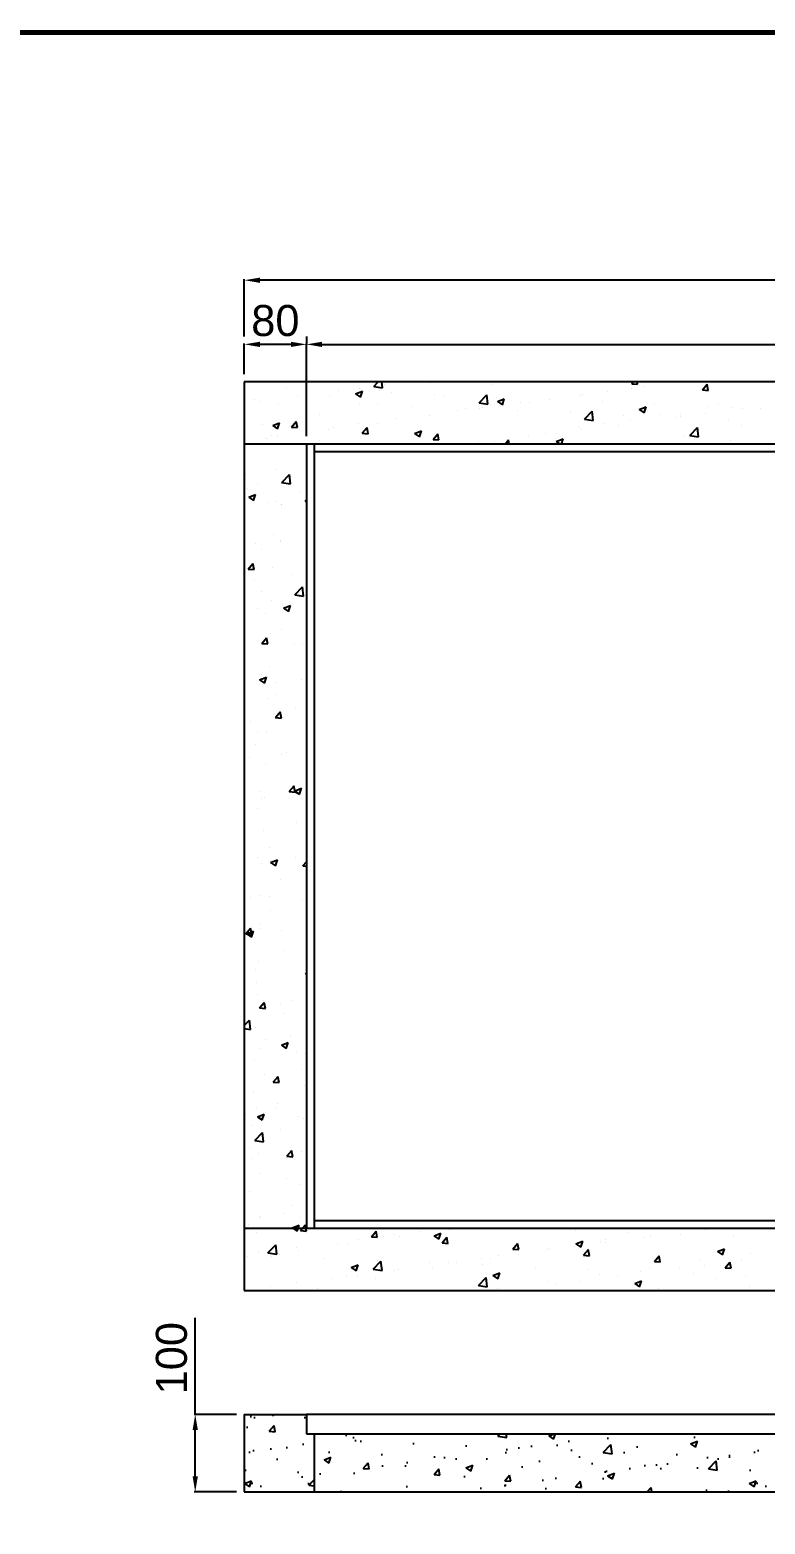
# Model space of a CAD drawing. Header units: millimetres. Extents: x 12459 to 17892, y -30913 to -27071.
# Drawn here: x 14592 to 15538, y -29122 to -27197 of the extents above; entities that cross this region are included whole.
import ezdxf

# ---------------------------------------------------------------- set-up
doc = ezdxf.new("R2010")
doc.units = ezdxf.units.MM
doc.layers.add('LAYOUT', color=7, linetype='Continuous')
doc.layers.add('받침틀', color=251, linetype='Continuous')
doc.styles.get("Standard").update_dxf_attribs({"font": 'arial.ttf'})
doc.dimstyles.new('ISO-25', dxfattribs={"dimtxt": 40, "dimasz": 20, "dimexe": 1.25, "dimexo": 10, "dimgap": 10, "dimtad": 1, "dimdec": 0, "dimtxsty": 'Standard', "dimcen": 2.5, "dimclrd": 3, "dimclre": 3, "dimclrt": 3, "dimadec": 0, "dimazin": 0, "dimtfac": 1, "dimtdec": 0, "dimtmove": 0, "dimatfit": 3, "dimfxl": 0, "dimarcsym": 0})

# ---------------------------------------------------------------- blocks, each defined once
blk = doc.blocks.new('*D6')
at = {"color": 3, "lineweight": -2, "transparency": 16777216}
for p, q in [((4405.9, -30282.3), (4405.9, -30242.7)), ((4465.9, -30243.9), (4425.9, -30243.9)), ((4485.9, -30362.3), (4485.9, -30242.7))]:
    blk.add_line(p, q, dxfattribs=at)
at = {"color": 3, "transparency": 16777216}
for points in [[(4425.9, -30240.6), (4425.9, -30247.3), (4405.9, -30243.9)], [(4465.9, -30240.6), (4465.9, -30247.3), (4485.9, -30243.9)]]:
    blk.add_solid(points, dxfattribs=at)
at = {"layer": 'Defpoints', "color": 0, "transparency": 16777216}
for p in [(4405.9, -30243.9), (4405.9, -30292.3), (4485.9, -30372.3)]:
    blk.add_point(p, dxfattribs=at)
at = {"color": 3, "transparency": 16777216, "insert": (4445.9, -30213.5), "char_height": 40, "attachment_point": 5}
blk.add_mtext('80', dxfattribs=at)
blk = doc.blocks.new('*D7')
at = {"color": 3, "lineweight": -2, "transparency": 16777216}
for p, q in [((4485.9, -30233.9), (4485.9, -30242.7)), ((4505.9, -30243.9), (5975.9, -30243.9)), ((5995.9, -30362.3), (5995.9, -30242.7))]:
    blk.add_line(p, q, dxfattribs=at)
at = {"color": 3, "transparency": 16777216}
for points in [[(4505.9, -30240.6), (4505.9, -30247.3), (4485.9, -30243.9)], [(5975.9, -30240.6), (5975.9, -30247.3), (5995.9, -30243.9)]]:
    blk.add_solid(points, dxfattribs=at)
at = {"layer": 'Defpoints', "color": 0, "transparency": 16777216}
for p in [(4485.9, -30243.9), (5995.9, -30243.9), (5995.9, -30372.3)]:
    blk.add_point(p, dxfattribs=at)
at = {"color": 3, "transparency": 16777216, "insert": (5240.9, -30213.5), "char_height": 40, "attachment_point": 5}
blk.add_mtext('1510', dxfattribs=at)
blk = doc.blocks.new('*D3')
at = {"color": 3, "lineweight": -2, "transparency": 16777216}
for p, q in [((4405.9, -30233.9), (4405.9, -30160.1)), ((6055.9, -30161.3), (4425.9, -30161.3)), ((6075.9, -30233.9), (6075.9, -30160.1))]:
    blk.add_line(p, q, dxfattribs=at)
at = {"color": 3, "transparency": 16777216}
for points in [[(4425.9, -30158), (4425.9, -30164.7), (4405.9, -30161.3)], [(6055.9, -30158), (6055.9, -30164.7), (6075.9, -30161.3)]]:
    blk.add_solid(points, dxfattribs=at)
at = {"layer": 'Defpoints', "color": 0, "transparency": 16777216}
for p in [(4405.9, -30161.3), (4405.9, -30243.9), (6075.9, -30243.9)]:
    blk.add_point(p, dxfattribs=at)
at = {"color": 3, "transparency": 16777216, "insert": (5240.9, -30130.9), "char_height": 40, "attachment_point": 5}
blk.add_mtext('1670', dxfattribs=at)
blk = doc.blocks.new('*D30')
at = {"color": 3, "lineweight": -2, "transparency": 16777216}
for p, q in [((14804.4, -28980.2), (14804.4, -28855.7)), ((14857.5, -28980.2), (14803.2, -28980.2)), ((14804.4, -29060.2), (14804.4, -29000.2)), ((14857.5, -29080.2), (14803.2, -29080.2))]:
    blk.add_line(p, q, dxfattribs=at)
at = {"color": 3, "transparency": 16777216}
for points in [[(14801.1, -29000.2), (14807.8, -29000.2), (14804.4, -28980.2)], [(14801.1, -29060.2), (14807.8, -29060.2), (14804.4, -29080.2)]]:
    blk.add_solid(points, dxfattribs=at)
at = {"layer": 'Defpoints', "color": 0, "transparency": 16777216}
for p in [(14804.4, -28980.2), (14867.5, -28980.2), (14867.5, -29080.2)]:
    blk.add_point(p, dxfattribs=at)
at = {"color": 3, "transparency": 16777216, "insert": (14774, -28907.9), "char_height": 40, "attachment_point": 5, "rotation": 90}
blk.add_mtext('100', dxfattribs=at)
blk = doc.blocks.new('A$C53C54652')
at = {"linetype": 'Continuous'}
for p, q in [((-800.5, 673.9), (-800.5, 673.9)), ((-706.2, 674.3), (-706.2, 674.3)), ((-687.8, 676.4), (-676.5, 674.6)), ((-687.7, 676.4), (-682.1, 682.3)), ((-676.5, 674.6), (-677.4, 682.3)), ((-674.4, 678.5), (-674.4, 678.5)), ((-614.9, 681.1), (-614.9, 681.1)), ((-535.5, 678.5), (-535.5, 678.5)), ((-356, 674.3), (-356, 674.3)), ((-355.9, 679.9), (-354, 682.3)), ((-355.9, 679.9), (-348.3, 679.3)), ((-348.4, 679.2), (-348.9, 682.3)), ((-339.5, 676.9), (-339.5, 676.9)), ((-264.8, 672), (-258.7, 679.2)), ((-257.3, 671.3), (-258.8, 679.2)), ((-841.5, 659.7), (-841.5, 659.7)), ((-834.5, 657.4), (-834.5, 657.4)), ((-810.3, 654.5), (-810.3, 654.5)), ((-786.4, 663.8), (-786.4, 663.8)), ((-773.7, 656.8), (-773.7, 656.8)), ((-745.1, 663.4), (-745.1, 663.4)), ((-732.7, 671), (-732.7, 671)), ((-711.3, 667.1), (-702.4, 670.5)), ((-711.3, 667), (-705, 662.8)), ((-705, 662.8), (-702.4, 670.5)), ((-680.9, 671.6), (-680.9, 671.6)), ((-664.9, 668.2), (-664.9, 668.2)), ((-609.5, 665.8), (-609.5, 665.8)), ((-597.1, 665.3), (-597.1, 665.3)), ((-552.2, 655.3), (-542.3, 665.6)), ((-552.2, 655.4), (-540.9, 653.6)), ((-540.9, 653.6), (-542.3, 665.6)), ((-529.3, 662.4), (-529.3, 662.4)), ((-528.8, 656.9), (-519.9, 660.3)), ((-528.8, 656.9), (-522.4, 652.6)), ((-522.4, 652.6), (-519.9, 660.3)), ((-499.6, 655.8), (-499.6, 655.8)), ((-487.1, 655.9), (-487.1, 655.9)), ((-461.5, 659.6), (-461.5, 659.6)), ((-421.2, 665.4), (-421.2, 665.4)), ((-419.4, 666.4), (-419.4, 666.4)), ((-393.7, 656.7), (-393.7, 656.7)), ((-387.6, 670.6), (-387.6, 670.6)), ((-264.8, 672), (-257.3, 671.3)), ((-757.7, 640.4), (-757.7, 640.4)), ((-705.9, 654), (-705.9, 654)), ((-683.6, 653.1), (-683.6, 653.1)), ((-638.1, 651.1), (-638.1, 651.1)), ((-616.5, 638.8), (-616.5, 638.8)), ((-579.5, 645.3), (-579.5, 645.3)), ((-570.3, 648.2), (-570.3, 648.2)), ((-551.3, 647.7), (-551.3, 647.7)), ((-547.7, 649.5), (-547.7, 649.5)), ((-502.5, 645.4), (-502.5, 645.4)), ((-434.7, 642.5), (-434.7, 642.5)), ((-416.7, 634.3), (-406.8, 644.6)), ((-405.4, 632.6), (-406.8, 644.6)), ((-366.9, 639.6), (-366.9, 639.6)), ((-346.2, 646.7), (-337.4, 650.1)), ((-346.2, 646.7), (-339.9, 642.4)), ((-339.9, 642.4), (-337.4, 650.1)), ((-325.9, 653.8), (-325.9, 653.8)), ((-318.5, 640.9), (-318.5, 640.9)), ((-299.1, 636.8), (-299.1, 636.8)), ((-293.4, 640.2), (-293.4, 640.2)), ((-292.7, 637.4), (-292.7, 637.4)), ((-260.9, 641.6), (-260.9, 641.6)), ((-258.1, 651), (-258.1, 651)), ((-244.5, 653.6), (-244.5, 653.6)), ((-227.4, 649.7), (-227.4, 649.7)), ((-212.8, 647.9), (-212.8, 647.9)), ((-190.3, 648.1), (-190.3, 648.1)), ((-831.7, 627.7), (-831.7, 627.7)), ((-818, 626.1), (-809.1, 629.5)), ((-818, 626.1), (-811.7, 621.8)), ((-811.7, 621.8), (-809.1, 629.5)), ((-793.8, 624.2), (-787.7, 631.5)), ((-793.8, 624.2), (-786.2, 623.6)), ((-786.2, 623.6), (-787.7, 631.5)), ((-746.6, 621.2), (-746.6, 621.2)), ((-739.6, 624.2), (-739.6, 624.2)), ((-707.8, 628.4), (-707.8, 628.4)), ((-702.7, 616.3), (-696.6, 623.6)), ((-702.7, 616.3), (-695.1, 615.6)), ((-695.1, 615.6), (-696.6, 623.6)), ((-682.5, 629.3), (-682.5, 629.3)), ((-659.7, 634.8), (-659.7, 634.8)), ((-635.5, 615.9), (-626.6, 619.3)), ((-635.5, 615.9), (-629.2, 611.6)), ((-629.2, 611.6), (-626.6, 619.3)), ((-452.8, 616.3), (-452.8, 616.3)), ((-422.7, 623.1), (-422.7, 623.1)), ((-421, 620.5), (-421, 620.5)), ((-416.7, 634.3), (-405.4, 632.6)), ((-392.6, 628.2), (-392.6, 628.2)), ((-372.9, 626.8), (-372.9, 626.8)), ((-357.5, 632.1), (-357.5, 632.1)), ((-281.1, 613.3), (-271.2, 623.6)), ((-269.8, 611.5), (-271.2, 623.6)), ((-231.4, 633.9), (-231.4, 633.9)), ((-214, 625.7), (-214, 625.7)), ((-825.8, 609.3), (-825.8, 609.3)), ((-819.8, 613.7), (-819.8, 613.7)), ((-811.8, 612.2), (-811.8, 612.2)), ((-758, 606.5), (-758, 606.5)), ((-690.2, 603.6), (-690.2, 603.6)), ((-611.6, 608.3), (-605.5, 615.6)), ((-611.6, 608.3), (-604, 607.6)), ((-604, 607.6), (-605.5, 615.6)), ((-552.8, 605.5), (-552.8, 605.5)), ((-540.7, 602.7), (-540.7, 602.7)), ((-533, 605.7), (-533, 605.7)), ((-518.9, 602.3), (-514.4, 607.6)), ((-513.4, 602.3), (-514.4, 607.6)), ((-488.7, 613.6), (-488.7, 613.6)), ((-466.6, 615.4), (-466.6, 615.4)), ((-453, 605.7), (-444.1, 609.2)), ((-453, 605.7), (-447.8, 602.3)), ((-446.4, 602.3), (-444.1, 609.2)), ((-288.1, 613), (-288.1, 613)), ((-281.1, 613.3), (-269.8, 611.6)), ((-228.9, 607.4), (-228.9, 607.4)), ((-853.2, 563.6), (-853.2, 563.6)), ((-813.4, 569.9), (-813.4, 569.9)), ((-806.4, 552.6), (-796.6, 563)), ((-795.2, 550.9), (-796.6, 563)), ((-850.5, 544.4), (-850.5, 544.4)), ((-837, 551.9), (-837, 551.9)), ((-806.5, 552.7), (-795.2, 550.9)), ((-782.7, 541.6), (-782.7, 541.6)), ((-848.9, 534), (-840, 537.4)), ((-848.9, 534), (-842.6, 529.7)), ((-842.6, 529.7), (-840, 537.4)), ((-823.7, 527.4), (-823.7, 527.4)), ((-814.9, 527.7), (-814.9, 527.7)), ((-806.5, 524), (-806.5, 524)), ((-806.4, 524.1), (-806.4, 524.1)), ((-776.2, 528.7), (-774.7, 530.5)), ((-776.2, 528.7), (-774.7, 528.6)), ((-816.4, 485.4), (-816.4, 485.4)), ((-839.8, 474), (-839.8, 474)), ((-832.1, 466.8), (-832.1, 466.8)), ((-808, 478.2), (-808, 478.2)), ((-808, 477), (-808, 477)), ((-849.6, 441.2), (-843.5, 448.5)), ((-842.1, 440.5), (-843.5, 448.4)), ((-818, 443.1), (-818, 443.1)), ((-849.6, 441.2), (-842, 440.5)), ((-841.4, 428.1), (-841.4, 428.1)), ((-793.4, 434.4), (-793.4, 434.4)), ((-832.7, 412.1), (-832.7, 412.1)), ((-789.6, 407.9), (-779.7, 418.2)), ((-789.6, 407.9), (-778.3, 406.2)), ((-778.3, 406.2), (-779.7, 418.2)), ((-837.3, 391.1), (-837.3, 391.1)), ((-819.5, 400.8), (-819.5, 400.8)), ((-805.9, 395.1), (-805.9, 395.1)), ((-804, 390.8), (-795.1, 394.2)), ((-804, 390.8), (-797.7, 386.5)), ((-797.7, 386.5), (-795.1, 394.2)), ((-826.8, 384.3), (-826.8, 384.3)), ((-832, 345.6), (-825.9, 352.9)), ((-824.5, 345), (-825.9, 352.9)), ((-821.1, 358.5), (-821.1, 358.5)), ((-806.9, 363.2), (-806.9, 363.2)), ((-832, 345.6), (-824.4, 345)), ((-790.2, 344.7), (-790.2, 344.7)), ((-780, 344.8), (-780, 344.8)), ((-822.6, 316.3), (-822.6, 316.3)), ((-834.9, 298.7), (-826, 302.1)), ((-834.9, 298.7), (-828.6, 294.4)), ((-832.5, 306), (-832.5, 306)), ((-828.6, 294.4), (-826, 302.1)), ((-813.4, 294.7), (-813.4, 294.7)), ((-781.6, 298.9), (-781.6, 298.9)), ((-824.2, 274), (-824.2, 274)), ((-814.9, 279.8), (-814.9, 279.8)), ((-814.4, 250.1), (-808.3, 257.4)), ((-806.8, 249.4), (-808.3, 257.4)), ((-788.1, 262.7), (-788.1, 262.7)), ((-846.8, 244.6), (-846.8, 244.6)), ((-825.7, 231.7), (-825.7, 231.7)), ((-815, 248.8), (-815, 248.8)), ((-814.4, 250.1), (-806.8, 249.4)), ((-840.2, 215.2), (-840.2, 215.2)), ((-837.7, 230.2), (-837.7, 230.2)), ((-848.4, 198.7), (-848.4, 198.7)), ((-807.3, 202.4), (-807.3, 202.4)), ((-800.3, 205), (-800.3, 205)), ((-827.3, 189.4), (-827.3, 189.4)), ((-833.7, 154.9), (-833.7, 154.9)), ((-796.8, 154.6), (-790.6, 161.9)), ((-796.8, 154.6), (-789.2, 153.9)), ((-789.2, 153.9), (-790.7, 161.9)), ((-790, 155.4), (-781.1, 158.9)), ((-790, 155.4), (-783.7, 151.2)), ((-783.7, 151.2), (-781.1, 158.9)), ((-832.9, 145.2), (-832.9, 145.2)), ((-828.8, 147.2), (-828.8, 147.2)), ((-797.1, 147.5), (-797.1, 147.5)), ((-838.1, 133.3), (-838.1, 133.3)), ((-830.3, 104.9), (-830.3, 104.9)), ((-786.9, 115.4), (-786.9, 115.4)), ((-822.4, 82.9), (-822.4, 82.9)), ((-838.1, 69.4), (-838.1, 69.4)), ((-831.9, 62.6), (-831.9, 62.6)), ((-820.9, 63.4), (-812, 66.8)), ((-820.9, 63.3), (-814.6, 59.1)), ((-820.3, 65.3), (-820.3, 65.3)), ((-814.6, 59.1), (-812, 66.8)), ((-788.5, 69.5), (-788.5, 69.5)), ((-779.1, 59), (-774.7, 64.4)), ((-779.1, 59), (-774.7, 58.6)), ((-807.7, 41.5), (-807.7, 41.5)), ((-833.4, 20.3), (-833.4, 20.3)), ((-821.9, 19.4), (-821.9, 19.4)), ((-853.7, 15.2), (-853.7, 15.2)), ((-847.1, 18), (-847.1, 18)), ((-820.3, 1), (-820.3, 1)), ((-779.3, 15.2), (-779.3, 15.2)), ((-833.2, -15.6), (-833.2, -15.6)), ((-852.6, -28.5), (-846.5, -21.2)), ((-852.6, -28.5), (-845, -29.2)), ((-851.8, -28.7), (-842.9, -25.3)), ((-851.8, -28.7), (-845.5, -33)), ((-845.1, -29.2), (-846.5, -21.2)), ((-845.5, -33), (-842.9, -25.3)), ((-835, -22), (-835, -22)), ((-807.3, -24.4), (-807.3, -24.4)), ((-804.6, -49.4), (-804.6, -49.4)), ((-840.7, -74.4), (-840.7, -74.4)), ((-836.5, -64.2), (-836.5, -64.2)), ((-838.5, -91.4), (-838.5, -91.4)), ((-776, -79.9), (-774.7, -79.4)), ((-776, -79.9), (-774.7, -80.8)), ((-838.1, -106.5), (-838.1, -106.5)), ((-829.3, -114.3), (-829.3, -114.3)), ((-793.9, -114), (-793.9, -114)), ((-835, -124), (-828.9, -116.8)), ((-835, -124), (-827.4, -124.7)), ((-827.4, -124.7), (-828.9, -116.8)), ((-808, -119.3), (-808, -119.3)), ((-802.5, -131.3), (-802.5, -131.3)), ((-854.7, -146.8), (-847.9, -139.7)), ((-854.7, -150.5), (-846.5, -151.7)), ((-846.5, -151.8), (-847.9, -139.7)), ((-839.6, -148.8), (-839.6, -148.8)), ((-827.3, -164.1), (-827.3, -164.1)), ((-806.9, -172), (-798, -168.6)), ((-806.9, -172), (-800.6, -176.2)), ((-800.6, -176.2), (-798, -168.6)), ((-795.5, -159.9), (-795.5, -159.9)), ((-854.6, -178.8), (-854.6, -178.8)), ((-841.1, -191.1), (-841.1, -191.1)), ((-833.6, -176.4), (-833.6, -176.4)), ((-786.8, -181.7), (-786.8, -181.7)), ((-775.9, -182.1), (-775.9, -182.1)), ((-828.9, -210), (-828.9, -210)), ((-780.8, -203.6), (-780.8, -203.6)), ((-817.4, -219.6), (-811.2, -212.3)), ((-817.4, -219.6), (-809.8, -220.2)), ((-809.8, -220.2), (-811.3, -212.3)), ((-777.5, -224.4), (-777.5, -224.4)), ((-842.7, -233.3), (-842.7, -233.3)), ((-811.5, -246.6), (-811.5, -246.6)), ((-852.5, -260.8), (-852.5, -260.8)), ((-838.8, -252.2), (-838.8, -252.2)), ((-837.8, -264.1), (-828.9, -260.6)), ((-837.8, -264.1), (-831.5, -268.3)), ((-831.5, -268.3), (-828.9, -260.7)), ((-814.2, -253.7), (-814.2, -253.7)), ((-784.7, -263.7), (-784.7, -263.7)), ((-779, -266.7), (-779, -266.7)), ((-844.2, -275.6), (-844.2, -275.6)), ((-841, -294.7), (-831.1, -284.4)), ((-829.7, -296.5), (-831.1, -284.4)), ((-808.4, -280.1), (-808.4, -280.1)), ((-847.6, -303.8), (-847.6, -303.8)), ((-841, -294.7), (-829.7, -296.5)), ((-799.7, -315.1), (-793.6, -307.8)), ((-792.2, -315.8), (-793.7, -307.8)), ((-845.8, -317.9), (-845.8, -317.9)), ((-836.8, -311.2), (-836.8, -311.2)), ((-799.7, -315.1), (-792.2, -315.8)), ((-780.6, -309), (-780.6, -309)), ((-834, -337.3), (-834, -337.3)), ((-800.8, -343.3), (-800.8, -343.3)), ((-847.3, -360.2), (-847.3, -360.2)), ((-782.1, -351.2), (-782.1, -351.2)), ((-793.7, -378.9), (-793.7, -378.9)), ((-848.9, -402.5), (-848.9, -402.5)), ((-834.7, -393.1), (-834.7, -393.1)), ((-834.2, -393.4), (-834.2, -393.4)), ((-802.4, -389.3), (-802.4, -389.3)), ((-792.9, -407.3), (-784, -403.9)), ((-785.3, -407.7), (-784, -403.9)), ((-783.7, -393.5), (-783.7, -393.5)), ((-779.7, -407.7), (-776, -403.3)), ((-775.2, -407.7), (-776, -403.3)), ((-839.2, -413), (-839.2, -413)), ((-792.9, -407.3), (-792.2, -407.7)), ((-792.2, -407.7), (-786.6, -411.6)), ((-786.6, -411.6), (-785.3, -407.7)), ((-782.1, -410.6), (-779.7, -407.7)), ((-782.1, -410.6), (-774.5, -411.3)), ((-774.6, -411.3), (-775.2, -407.7)), ((-707.5, -422.5), (-707.5, -422.5)), ((-691, -418.6), (-684.9, -411.3)), ((-691, -418.6), (-683.4, -419.3)), ((-683.5, -419.3), (-685, -411.3)), ((-675.7, -418.3), (-675.7, -418.3)), ((-660.7, -415.5), (-660.7, -415.5)), ((-655.1, -418.1), (-655.1, -418.1)), ((-627.6, -411.9), (-627.6, -411.9)), ((-610.4, -417.5), (-604, -421.7)), ((-610.3, -417.5), (-601.5, -414)), ((-604, -421.7), (-601.5, -414.1)), ((-599.9, -426.6), (-593.8, -419.3)), ((-592.4, -427.2), (-593.9, -419.3)), ((-589.9, -409.2), (-589.9, -409.2)), ((-427.9, -410.3), (-427.9, -410.3)), ((-390, -421.8), (-390, -421.8)), ((-360.2, -413.2), (-360.2, -413.2)), ((-340.9, -419.9), (-340.9, -419.9)), ((-332, -416.7), (-332, -416.7)), ((-315.9, -409.1), (-315.9, -409.1)), ((-292.4, -416), (-292.4, -416)), ((-260.6, -409.3), (-260.6, -409.3)), ((-224.6, -418.9), (-224.6, -418.9)), ((-835.8, -439.3), (-835.8, -439.3)), ((-824.1, -439.5), (-814.2, -429.2)), ((-824.1, -439.5), (-812.8, -441.2)), ((-812.8, -441.2), (-814.2, -429.2)), ((-808.8, -440.9), (-808.8, -440.9)), ((-787.7, -433), (-787.7, -433)), ((-785.2, -435.8), (-785.2, -435.8)), ((-734.7, -428.2), (-734.7, -428.2)), ((-721.1, -427.7), (-721.1, -427.7)), ((-599.9, -426.6), (-592.3, -427.2)), ((-508.8, -434.5), (-502.7, -427.2)), ((-508.8, -434.5), (-501.3, -435.2)), ((-501.3, -435.2), (-502.8, -427.3)), ((-501, -440.9), (-501, -440.9)), ((-464, -434.5), (-464, -434.5)), ((-461.3, -433.8), (-461.3, -433.8)), ((-427.8, -427.6), (-418.9, -424.2)), ((-427.8, -427.6), (-421.5, -431.9)), ((-421.5, -431.9), (-418.9, -424.2)), ((-420.7, -430.4), (-420.7, -430.4)), ((-417.8, -442.5), (-411.6, -435.2)), ((-417.8, -442.5), (-410.2, -443.2)), ((-410.2, -443.2), (-411.7, -435.2)), ((-396.1, -424.9), (-396.1, -424.9)), ((-389, -426.2), (-389, -426.2)), ((-245.3, -437.8), (-236.4, -434.4)), ((-245.3, -437.8), (-239, -442.1)), ((-239, -442.1), (-236.4, -434.4)), ((-202.3, -440.6), (-202.3, -440.6)), ((-850.4, -444.7), (-850.4, -444.7)), ((-819, -443.5), (-819, -443.5)), ((-751.2, -446.3), (-751.2, -446.3)), ((-717.1, -458.4), (-708.2, -455)), ((-717.1, -458.4), (-710.7, -462.7)), ((-710.7, -462.7), (-708.2, -455)), ((-688.6, -460.5), (-678.7, -450.2)), ((-688.6, -460.5), (-677.3, -462.2)), ((-683.4, -449.2), (-683.4, -449.2)), ((-677.3, -462.2), (-678.7, -450.2)), ((-656.6, -460.4), (-656.6, -460.4)), ((-615.6, -452.1), (-615.6, -452.1)), ((-612.2, -459.9), (-612.2, -459.9)), ((-591.4, -451.5), (-591.4, -451.5)), ((-580.8, -451.5), (-580.8, -451.5)), ((-549.1, -447.3), (-549.1, -447.3)), ((-547.8, -454.9), (-547.8, -454.9)), ((-538.1, -447.2), (-538.1, -447.2)), ((-527.3, -443.3), (-527.3, -443.3)), ((-480, -457.8), (-480, -457.8)), ((-412.2, -460.7), (-412.2, -460.7)), ((-333.5, -459), (-333.5, -459)), ((-326.7, -450.5), (-320.5, -443.2)), ((-326.7, -450.5), (-319.1, -451.1)), ((-319.1, -451.2), (-320.6, -443.2)), ((-294.1, -459.4), (-294.1, -459.4)), ((-267.6, -449.5), (-267.6, -449.5)), ((-262.3, -455.2), (-262.3, -455.2)), ((-235.6, -458.5), (-229.4, -451.2)), ((-235.6, -458.5), (-228, -459.1)), ((-228, -459.1), (-229.5, -451.2)), ((-214.2, -448.9), (-214.2, -448.9)), ((-786.8, -478.1), (-786.8, -478.1)), ((-740.9, -472.5), (-740.9, -472.5)), ((-722.6, -469.9), (-722.6, -469.9)), ((-709.2, -468.4), (-709.2, -468.4)), ((-686.2, -472.6), (-686.2, -472.6)), ((-661.1, -462), (-661.1, -462)), ((-553, -481.5), (-543.2, -471.2)), ((-541.8, -483.3), (-543.2, -471.2)), ((-534.5, -468.6), (-525.6, -465.2)), ((-534.5, -468.6), (-528.2, -472.9)), ((-528.2, -472.9), (-525.7, -465.2)), ((-462.9, -476.1), (-462.9, -476.1)), ((-454.2, -480.5), (-454.2, -480.5)), ((-422.4, -476.3), (-422.4, -476.3)), ((-397.7, -467.2), (-397.7, -467.2)), ((-374.3, -470), (-374.3, -470)), ((-352, -478.8), (-343.1, -475.3)), ((-352, -478.8), (-345.7, -483)), ((-345.7, -483), (-343.1, -475.4)), ((-344.4, -463.5), (-344.4, -463.5)), ((-276.6, -466.4), (-276.6, -466.4)), ((-247.1, -472.1), (-247.1, -472.1)), ((-208.8, -469.3), (-208.8, -469.3)), ((-852, -487), (-852, -487)), ((-821.2, -483.1), (-821.2, -483.1)), ((-760.3, -485.4), (-760.3, -485.4)), ((-553.1, -481.5), (-541.8, -483.3)), ((-528.8, -485.6), (-528.8, -485.6)), ((-321.1, -484.9), (-321.1, -484.9)), ((-203.9, -482.8), (-203.9, -482.8))]:
    blk.add_line(p, q, dxfattribs=at)
at = {"layer": '받침틀'}
for p, q in [((-854.7, 682.3), (-854.7, -487.7)), ((815.3, 682.3), (-854.7, 682.3)), ((815.3, 602.3), (-854.7, 602.3)), ((-774.7, 602.3), (-774.7, -407.7)), ((-764.7, 602.3), (-764.7, -407.7)), ((725.3, 592.3), (-764.7, 592.3)), ((-764.7, -397.7), (725.3, -397.7)), ((-854.7, -407.7), (815.3, -407.7)), ((-854.7, -487.7), (815.3, -487.7))]:
    blk.add_line(p, q, dxfattribs=at)
for base, p1, p2, picture, middle in [((-854.7, 813.3), (815.3, 730.6), (-854.7, 730.6), '*D3', (-19.7, 843.7)), ((-854.7, 730.6), (-774.7, 602.3), (-854.7, 682.3), '*D6', (-814.7, 761.1)), ((735.3, 730.6), (-774.7, 730.6), (735.3, 602.3), '*D7', (-19.7, 761.1))]:
    dim = blk.add_linear_dim(base=base, p1=p1, p2=p2, dimstyle='ISO-25')
    dim.commit()
    dim.dimension.update_dxf_attribs({"geometry": picture, "text_midpoint": middle, "insert": (-5260.5, 30974.6)})

msp = doc.modelspace()

# ---------------------------------------------------------------- hatches: boundary and pattern name
h = msp.add_hatch()
h.set_pattern_fill('AR-CONC', color=256, scale=0.5)
h.set_pattern_definition([(50, (2766.52, -30760.23), (91.09233, -7.96954), [9.525, -104.775]), (355, (2766.52, -30760.23), (-17.6217, 95.5284), [7.62, -83.8203]), (100.45144, (2774.11, -30760.9), (73.4706, 87.5589), [8.095, -89.0451]), (46.1842, (2766.52, -30734.83), (135.5395, -21.0212), [14.2875, -157.1625]), (96.6356, (2777.81, -30736.58), (118.702, 123.713), [12.1425, -133.5678]), (351.1842, (2766.52, -30734.83), (118.702, 123.713), [11.43, -125.7299]), (21, (2779.22, -30741.18), (75.8072, -51.1326), [9.525, -104.775]), (326, (2779.22, -30741.18), (30.901, 92.094), [7.62, -83.82]), (71.45144, (2785.535, -30745.44), (106.7082, 40.9614), [8.095, -89.045]), (37.5, (2766.518, -30760.233), (1.5443, 42.27752), [0, -82.804, 0, -85.09, 0, -84.1375]), (7.5, (2766.518, -30760.233), (33.40983, 50.09029), [0, -48.514, 0, -80.899, 0, -32.0675]), (327.5, (2738.197, -30760.233), (67.7953, -2.86437), [0, -31.75, 0, -99.06, 0, -131.445]), (317.5, (2725.497, -30760.233), (74.0646, 12.71325), [0, -41.275, 0, -65.786, 0, -93.345])])
h.paths.add_polyline_path([(14867.5, -28980.2), (14867.5, -29080.2), (14957.5, -29080.2), (14957.5, -29005.2), (14947.5, -29005.2), (14947.5, -28980.2)])
h = msp.add_hatch()
h.set_pattern_fill('AR-CONC', color=256, scale=0.5)
h.set_pattern_definition([(50, (3416.52, -30760.23), (91.09233, -7.96954), [9.525, -104.775]), (355, (3416.52, -30760.23), (-17.6217, 95.5284), [7.62, -83.8203]), (100.45144, (3424.11, -30760.9), (73.4706, 87.5589), [8.095, -89.0451]), (46.1842, (3416.52, -30734.83), (135.5395, -21.0212), [14.2875, -157.1625]), (96.6356, (3427.81, -30736.58), (118.7021, 123.713), [12.1425, -133.5678]), (351.1842, (3416.52, -30734.83), (118.702, 123.713), [11.43, -125.7299]), (21, (3429.22, -30741.18), (75.8072, -51.1326), [9.525, -104.775]), (326, (3429.22, -30741.18), (30.901, 92.094), [7.62, -83.82]), (71.45144, (3435.535, -30745.44), (106.7082, 40.9614), [8.095, -89.045]), (37.5, (3416.518, -30760.233), (1.5443, 42.27752), [0, -82.804, 0, -85.09, 0, -84.1375]), (7.5, (3416.518, -30760.233), (33.40983, 50.09029), [0, -48.514, 0, -80.899, 0, -32.0675]), (327.5, (3388.197, -30760.233), (67.7953, -2.86437), [0, -31.75, 0, -99.06, 0, -131.445]), (317.5, (3375.497, -30760.233), (74.0646, 12.71325), [0, -41.275, 0, -65.786, 0, -93.345])])
h.paths.add_polyline_path([(14957.5, -29005.2), (14957.5, -29080.2), (16447.5, -29080.2), (16447.5, -29005.2)])

# ---------------------------------------------------------------- linework, layer by layer
for p, q in [((14867.5, -28980.2), (14867.5, -29080.2)), ((14867.5, -28980.2), (14947.5, -28980.2)), ((14947.5, -28980.2), (14947.5, -29005.2)), ((16537.5, -28980.2), (14947.5, -28980.2)), ((14947.5, -29005.2), (14957.5, -29005.2)), ((14957.5, -29005.2), (14957.5, -29080.2)), ((14957.5, -29005.2), (16447.5, -29005.2)), ((14867.5, -29080.2), (14957.5, -29080.2)), ((14957.5, -29080.2), (16447.5, -29080.2))]:
    msp.add_line(p, q)
at = {"layer": 'LAYOUT', "const_width": 6.47}
msp.add_lwpolyline([(12588.4, -30783.6), (17762.8, -30783.6), (17762.8, -27200.3), (12588.4, -27200.3)], close=True, dxfattribs=at)

# ---------------------------------------------------------------- block references
msp.add_blockref('A$C53C54652', (15722.2, -28332.8))

# ---------------------------------------------------------------- dimensions: what is measured, and where the dimension line sits
dim = msp.add_linear_dim(base=(14804.4, -28980.2), p1=(14867.5, -29080.2), p2=(14867.5, -28980.2), angle=90, dimstyle='ISO-25')
dim.commit()
dim.dimension.update_dxf_attribs({"geometry": '*D30', "text_midpoint": (14774, -28907.9)})

doc.saveas('drawing.dxf')
